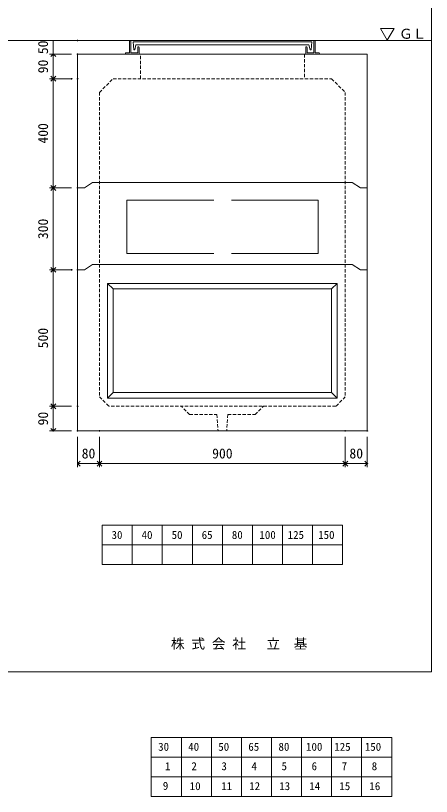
# Model space of a CAD drawing. Units: millimetres, scale not verified. Extents: x -4890 to 18490, y -2366 to 2366.
# Drawn here: x 3368 to 4890, y -2366 to 495 of the extents above; entities that cross this region are included whole.
import ezdxf
from ezdxf.enums import TextEntityAlignment as Align

# ---------------------------------------------------------------- set-up
doc = ezdxf.new("R2010")
doc.units = ezdxf.units.MM
doc.header["$LTSCALE"] = 10
doc.header["$PDMODE"] = 32
doc.header["$PDSIZE"] = 2
doc.linetypes.add('DASHED1', pattern=[1.8, 1.2, -0.6])
doc.linetypes.add('USER2', pattern=[50.8, 31.75, -6.35, 6.35, -6.35])
doc.layers.add('0-1_Defpoints', color=7, linetype='Continuous')
for name, color, linetype, lineweight in [('0-2_waku', 7, 'Continuous', 18), ('0-3_gaikei', 7, 'Continuous', 18), ('0-4_kakure', 7, 'DASHED1', 5), ('0-5_sunpou', 7, 'Continuous', 5), ('0-9_uchigawa', 6, 'Continuous', 18), ('0-B_futa', 3, 'Continuous', 18), ('0-C_GL', 4, 'Continuous', 18), ('0-E_文字１', 7, 'Continuous', 18), ('1-3_uchigawa2', 6, 'USER2', 18), ('1-5_文字２', 7, 'Continuous', 5)]:
    doc.layers.add(name, color=color, linetype=linetype, lineweight=lineweight)
doc.styles.add('ＭＳ ゴシック', font='')
doc.styles.get('ＭＳ ゴシック').set_extended_font_data('MS Gothic')

# ---------------------------------------------------------------- blocks, each defined once
blk = doc.blocks.new('_Open90')
at = {"layer": '0-5_sunpou'}
blk.add_line((0, 0), (-1, 0), dxfattribs=at)
blk.add_lwpolyline([(-0.5, 0.5), (0, 0), (-0.5, -0.5)], dxfattribs=at)
blk = doc.blocks.new('D80')
at = {"layer": '0-1_Defpoints'}
for p in [(5042.32, 1702.03), (4953, 1202.03), (5042.32, 1202.03)]:
    blk.add_point(p, dxfattribs=at)
at = {"layer": '0-5_sunpou'}
for p, q in [((5020.32, 1702.03), (4940, 1702.03)), ((4953, 1684.03), (4953, 1220.03)), ((5020.32, 1202.03), (4940, 1202.03))]:
    blk.add_line(p, q, dxfattribs=at)
at = {"layer": '0-5_sunpou', "xscale": 18, "yscale": 18}
for p, rotation in [((4953, 1702.03), 90), ((4953, 1202.03), 270)]:
    blk.add_blockref('_Open90', p, dxfattribs=dict(at, rotation=rotation))
at = {"layer": '0-5_sunpou', "style": 'ＭＳ ゴシック'}
blk.add_text('500', height=36.66, rotation=90, dxfattribs=at).set_placement((4945, 1414.53), align=Align.BOTTOM_LEFT)
blk = doc.blocks.new('D81')
at = {"layer": '0-1_Defpoints'}
for p in [(5042.32, 1202.03), (4953, 1112.03), (5042.32, 1112.03)]:
    blk.add_point(p, dxfattribs=at)
at = {"layer": '0-5_sunpou'}
for p, q in [((5020.32, 1202.03), (4940, 1202.03)), ((4953, 1184.03), (4953, 1130.03)), ((5020.32, 1112.03), (4940, 1112.03))]:
    blk.add_line(p, q, dxfattribs=at)
at = {"layer": '0-5_sunpou', "xscale": 18, "yscale": 18}
for p, rotation in [((4953, 1202.03), 90), ((4953, 1112.03), 270)]:
    blk.add_blockref('_Open90', p, dxfattribs=dict(at, rotation=rotation))
at = {"layer": '0-5_sunpou', "style": 'ＭＳ ゴシック'}
blk.add_text('90', height=36.66, rotation=90, dxfattribs=at).set_placement((4945, 1132.03), align=Align.BOTTOM_LEFT)
blk = doc.blocks.new('D82')
at = {"layer": '0-1_Defpoints'}
for p in [(5042.32, 1112.03), (5122.32, 1112.03), (5122.32, 992)]:
    blk.add_point(p, dxfattribs=at)
at = {"layer": '0-5_sunpou'}
for p, q in [((5042.32, 1090.03), (5042.32, 979)), ((5122.32, 1090.03), (5122.32, 979)), ((5060.32, 992), (5104.32, 992))]:
    blk.add_line(p, q, dxfattribs=at)
at = {"layer": '0-5_sunpou', "xscale": 18, "yscale": 18, "rotation": 180}
blk.add_blockref('_Open90', (5042.32, 992), dxfattribs=at)
at = {"layer": '0-5_sunpou', "xscale": 18, "yscale": 18}
blk.add_blockref('_Open90', (5122.32, 992), dxfattribs=at)
at = {"layer": '0-5_sunpou', "style": 'ＭＳ ゴシック'}
blk.add_text('80', height=36.66, dxfattribs=at).set_placement((5057.32, 1000), align=Align.BOTTOM_LEFT)
blk = doc.blocks.new('D83')
at = {"layer": '0-1_Defpoints'}
for p in [(5122.32, 1112.03), (6022.32, 1112.03), (6022.32, 992)]:
    blk.add_point(p, dxfattribs=at)
at = {"layer": '0-5_sunpou'}
for p, q in [((5122.32, 1090.03), (5122.32, 979)), ((6022.32, 1090.03), (6022.32, 979)), ((5140.32, 992), (6004.32, 992))]:
    blk.add_line(p, q, dxfattribs=at)
at = {"layer": '0-5_sunpou', "xscale": 18, "yscale": 18, "rotation": 180}
blk.add_blockref('_Open90', (5122.32, 992), dxfattribs=at)
at = {"layer": '0-5_sunpou', "xscale": 18, "yscale": 18}
blk.add_blockref('_Open90', (6022.32, 992), dxfattribs=at)
at = {"layer": '0-5_sunpou', "style": 'ＭＳ ゴシック'}
blk.add_text('900', height=36.66, dxfattribs=at).set_placement((5534.82, 1000), align=Align.BOTTOM_LEFT)
blk = doc.blocks.new('D84')
at = {"layer": '0-1_Defpoints'}
for p in [(6022.32, 1112.03), (6102.32, 1112.03), (6102.32, 992)]:
    blk.add_point(p, dxfattribs=at)
at = {"layer": '0-5_sunpou'}
for p, q in [((6022.32, 1090.03), (6022.32, 979)), ((6102.32, 1090.03), (6102.32, 979)), ((6040.32, 992), (6084.32, 992))]:
    blk.add_line(p, q, dxfattribs=at)
at = {"layer": '0-5_sunpou', "xscale": 18, "yscale": 18, "rotation": 180}
blk.add_blockref('_Open90', (6022.32, 992), dxfattribs=at)
at = {"layer": '0-5_sunpou', "xscale": 18, "yscale": 18}
blk.add_blockref('_Open90', (6102.32, 992), dxfattribs=at)
at = {"layer": '0-5_sunpou', "style": 'ＭＳ ゴシック'}
blk.add_text('80', height=36.66, dxfattribs=at).set_placement((6037.32, 1000), align=Align.BOTTOM_LEFT)
blk = doc.blocks.new('D85')
at = {"layer": '0-1_Defpoints'}
for p in [(5042.32, 2492.03), (4953, 2402.03), (5042.32, 2402.03)]:
    blk.add_point(p, dxfattribs=at)
at = {"layer": '0-5_sunpou'}
for p, q in [((5020.32, 2492.03), (4940, 2492.03)), ((4953, 2474.03), (4953, 2420.03)), ((5020.32, 2402.03), (4940, 2402.03))]:
    blk.add_line(p, q, dxfattribs=at)
at = {"layer": '0-5_sunpou', "xscale": 18, "yscale": 18}
for p, rotation in [((4953, 2492.03), 90), ((4953, 2402.03), 270)]:
    blk.add_blockref('_Open90', p, dxfattribs=dict(at, rotation=rotation))
at = {"layer": '0-5_sunpou', "style": 'ＭＳ ゴシック'}
blk.add_text('90', height=36.66, rotation=90, dxfattribs=at).set_placement((4945, 2422.03), align=Align.BOTTOM_LEFT)
blk = doc.blocks.new('D86')
at = {"layer": '0-1_Defpoints'}
for p in [(5020.32, 2402.03), (4953, 2002.03), (5042.32, 2002.03)]:
    blk.add_point(p, dxfattribs=at)
at = {"layer": '0-5_sunpou'}
for p, q in [((4998.32, 2402.03), (4940, 2402.03)), ((4953, 2384.03), (4953, 2020.03)), ((5020.32, 2002.03), (4940, 2002.03))]:
    blk.add_line(p, q, dxfattribs=at)
at = {"layer": '0-5_sunpou', "xscale": 18, "yscale": 18}
for p, rotation in [((4953, 2402.03), 90), ((4953, 2002.03), 270)]:
    blk.add_blockref('_Open90', p, dxfattribs=dict(at, rotation=rotation))
at = {"layer": '0-5_sunpou', "style": 'ＭＳ ゴシック'}
blk.add_text('400', height=36.66, rotation=90, dxfattribs=at).set_placement((4945, 2164.53), align=Align.BOTTOM_LEFT)
blk = doc.blocks.new('D87')
at = {"layer": '0-1_Defpoints'}
for p in [(5042.32, 2002.03), (4953, 1702.03), (5020.32, 1702.03)]:
    blk.add_point(p, dxfattribs=at)
at = {"layer": '0-5_sunpou'}
for p, q in [((5020.32, 2002.03), (4940, 2002.03)), ((4953, 1984.03), (4953, 1720.03)), ((4998.32, 1702.03), (4940, 1702.03))]:
    blk.add_line(p, q, dxfattribs=at)
at = {"layer": '0-5_sunpou', "xscale": 18, "yscale": 18}
for p, rotation in [((4953, 2002.03), 90), ((4953, 1702.03), 270)]:
    blk.add_blockref('_Open90', p, dxfattribs=dict(at, rotation=rotation))
at = {"layer": '0-5_sunpou', "style": 'ＭＳ ゴシック'}
blk.add_text('300', height=36.66, rotation=90, dxfattribs=at).set_placement((4945, 1814.53), align=Align.BOTTOM_LEFT)
blk = doc.blocks.new('D91')
at = {"layer": '0-1_Defpoints'}
for p in [(5042.32, 2542.03), (4953, 2492.03), (5042.32, 2492.03)]:
    blk.add_point(p, dxfattribs=at)
at = {"layer": '0-5_sunpou'}
for p, q in [((5020.32, 2542.03), (4940, 2542.03)), ((4953, 2542.03), (4953, 2492.03)), ((5020.32, 2492.03), (4940, 2492.03))]:
    blk.add_line(p, q, dxfattribs=at)
at = {"layer": '0-5_sunpou', "style": 'ＭＳ ゴシック'}
blk.add_text('50', height=36.66, rotation=90, dxfattribs=at).set_placement((4945, 2492.03), align=Align.BOTTOM_LEFT)

msp = doc.modelspace()

# ---------------------------------------------------------------- linework, layer by layer
at = {"layer": '0-2_waku'}
for p, q in [((4889.94, 2365.63), (4889.94, -1909.37)), ((3684.94, -1372.7), (3684.94, -1516.7)), ((3684.94, -1372.7), (3684.94, -1516.7)), ((3684.94, -1372.7), (3684.94, -1516.7)), ((3684.94, -1372.7), (3684.94, -1516.7)), ((3684.94, -1372.7), (4564.94, -1372.7)), ((3794.94, -1372.7), (3794.94, -1516.7)), ((3904.94, -1372.7), (3904.94, -1516.7)), ((3904.94, -1372.7), (3904.94, -1516.7)), ((4014.94, -1372.7), (4014.94, -1516.7)), ((4124.94, -1372.7), (4124.94, -1516.7)), ((4234.94, -1372.7), (4234.94, -1516.7)), ((4344.94, -1372.7), (4344.94, -1516.7)), ((4454.94, -1372.7), (4454.94, -1516.7)), ((4564.94, -1372.7), (4564.94, -1516.7)), ((3684.94, -1444.7), (4564.94, -1444.7)), ((3684.94, -1516.7), (4564.94, -1516.7)), ((-1230.06, -1909.37), (4889.94, -1909.37)), ((-1230.06, -1909.37), (4889.94, -1909.37))]:
    msp.add_line(p, q, dxfattribs=at)
msp.add_lwpolyline([(-1230.06, 2365.63), (4889.94, 2365.63), (4889.94, -1909.37)], dxfattribs=at)
at = {"layer": '0-3_gaikei'}
for p, q in [((3594.94, 353.3), (4654.94, 353.3)), ((3594.94, 353.3), (3594.94, -1026.7)), ((3594.94, 353.3), (4654.94, 353.3)), ((3689.94, 353.3), (3799.94, 353.3)), ((3724.94, 353.3), (4524.94, 353.3)), ((4559.94, 353.3), (4449.94, 353.3)), ((4654.94, 353.3), (4654.94, -1026.7)), ((3619.94, -136.7), (3594.94, -136.7)), ((3619.94, -136.7), (3649.94, -116.7)), ((3649.94, -116.7), (4599.94, -116.7)), ((4599.94, -116.7), (4629.94, -136.7)), ((4629.94, -136.7), (4654.94, -136.7)), ((3619.94, -436.7), (3649.94, -416.7)), ((3649.94, -416.7), (4599.94, -416.7)), ((4599.94, -416.7), (4629.94, -436.7)), ((3619.94, -436.7), (3594.94, -436.7)), ((4629.94, -436.7), (4654.94, -436.7)), ((4654.94, -1026.7), (3594.94, -1026.7))]:
    msp.add_line(p, q, dxfattribs=at)
at = {"layer": '0-4_kakure'}
for p, q in [((3824.94, 263.3), (3824.94, 353.3)), ((4424.94, 353.3), (4424.94, 263.3)), ((3674.94, 213.3), (3724.94, 263.3)), ((3724.94, 263.3), (4524.94, 263.3)), ((4524.94, 263.3), (4574.94, 213.3)), ((3674.94, 213.3), (3674.94, -416.7)), ((4574.94, 213.3), (4574.94, -416.7)), ((3674.94, -416.7), (3674.94, -901.7)), ((4574.94, -416.7), (4574.94, -901.7)), ((3674.94, -901.7), (3709.94, -936.7)), ((4574.94, -901.7), (4539.94, -936.7)), ((4539.94, -936.7), (3709.94, -936.7)), ((4004.94, -966.7), (3974.94, -936.7)), ((4244.94, -966.7), (4274.94, -936.7)), ((4004.94, -966.7), (4104.94, -966.7)), ((4104.94, -966.7), (4108.94, -1026.7)), ((4144.94, -966.7), (4140.94, -1026.7)), ((4144.94, -966.7), (4244.94, -966.7))]:
    msp.add_line(p, q, dxfattribs=at)
at = {"layer": '0-9_uchigawa'}
for p, q in [((3704.94, -486.7), (3704.94, -906.7)), ((3704.94, -486.7), (4124.94, -486.7)), ((3704.94, -486.7), (3724.94, -506.7)), ((3724.94, -506.7), (3724.94, -886.7)), ((3724.94, -506.7), (4124.94, -506.7)), ((3724.94, -506.7), (4124.94, -506.7)), ((4124.94, -486.7), (4544.94, -486.7)), ((4124.94, -486.7), (4544.94, -486.7)), ((4124.94, -506.7), (4524.94, -506.7)), ((4544.94, -486.7), (4524.94, -506.7)), ((4524.94, -506.7), (4524.94, -886.7)), ((4544.94, -486.7), (4544.94, -906.7)), ((3724.94, -886.7), (3704.94, -906.7)), ((3704.94, -906.7), (4124.94, -906.7)), ((3724.94, -886.7), (4124.94, -886.7)), ((4124.94, -886.7), (4524.94, -886.7)), ((4124.94, -906.7), (4544.94, -906.7)), ((4524.94, -886.7), (4544.94, -906.7))]:
    msp.add_line(p, q, dxfattribs=at)
at = {"layer": '0-B_futa'}
for p, q in [((3784.94, 401.3), (3784.94, 358.3)), ((3786.94, 403.3), (3789.94, 403.3)), ((3789.94, 403.3), (3789.94, 358.3)), ((4459.94, 403.3), (4459.94, 358.3)), ((4459.94, 403.3), (4462.94, 403.3)), ((4464.94, 401.3), (4464.94, 358.3)), ((3797.75, 398.8), (4452.08, 398.8)), ((3797.75, 398.8), (3800.24, 368.8)), ((3808.27, 387.8), (3803.95, 368.8)), ((3808.27, 387.8), (4441.61, 387.8)), ((3814.94, 378.3), (3814.94, 358.3)), ((3816.94, 380.3), (3817.94, 380.3)), ((3819.94, 378.3), (3819.94, 353.3)), ((4429.94, 378.3), (4429.94, 353.3)), ((4432.94, 380.3), (4431.94, 380.3)), ((4434.94, 378.3), (4434.94, 358.3)), ((4441.61, 387.8), (4445.93, 368.8)), ((4452.08, 398.8), (4449.83, 368.8)), ((3769.94, 356.3), (3769.94, 355.3)), ((3771.94, 358.3), (3784.94, 358.3)), ((3819.94, 353.3), (3771.94, 353.3)), ((3789.94, 358.3), (3814.94, 358.3)), ((3800.24, 368.8), (3803.95, 368.8)), ((4429.94, 353.3), (4477.94, 353.3)), ((4459.94, 358.3), (4434.94, 358.3)), ((4449.83, 368.8), (4445.93, 368.8)), ((4477.94, 358.3), (4464.94, 358.3)), ((4479.94, 356.3), (4479.94, 355.3))]:
    msp.add_line(p, q, dxfattribs=at)
for centre, start, end in [((3786.94, 401.3), 90, 180), ((4462.94, 401.3), 0, 90), ((3816.94, 378.3), 90, 180), ((3817.94, 378.3), 0, 90), ((4431.94, 378.3), 90, 180), ((4432.94, 378.3), 0, 90), ((3771.94, 356.3), 90, 180), ((3771.94, 355.3), 180, 270), ((4477.94, 356.3), 0, 90), ((4477.94, 355.3), 270, 0)]:
    msp.add_arc(centre, 2, start, end, dxfattribs=at)
at = {"layer": '0-C_GL'}
msp.add_line((-1230.06, 403.3), (4889.94, 403.3), dxfattribs=at)
at = {"layer": '0-E_文字１'}
for p, q in [((4728.68, 404.3), (4703.48, 447.24)), ((4703.48, 447.24), (4753.88, 447.24)), ((4728.68, 404.3), (4753.88, 447.24))]:
    msp.add_line(p, q, dxfattribs=at)
at = {"layer": '1-3_uchigawa2'}
for p, q in [((3775.67, -181.71), (4125.67, -181.71)), ((3775.67, -181.71), (3775.67, -376.7)), ((4475.67, -181.71), (4125.67, -181.71)), ((4475.67, -181.71), (4475.67, -376.7)), ((3775.67, -376.7), (4124.94, -376.7)), ((4475.67, -376.7), (4126.4, -376.7))]:
    msp.add_line(p, q, dxfattribs=at)
at = {"layer": '1-5_文字２'}
for p, q in [((3864.71, -2149.7), (3864.71, -2293.7)), ((3864.71, -2149.7), (3864.71, -2293.7)), ((3864.71, -2149.7), (3864.71, -2293.7)), ((3864.71, -2149.7), (3864.71, -2293.7)), ((3864.71, -2149.7), (4744.71, -2149.7)), ((3864.71, -2149.7), (3864.71, -2293.7)), ((3864.71, -2149.7), (3864.71, -2293.7)), ((3864.71, -2149.7), (3864.71, -2293.7)), ((3864.71, -2149.7), (3864.71, -2293.7)), ((3864.71, -2149.7), (4744.71, -2149.7)), ((3974.71, -2149.7), (3974.71, -2293.7)), ((3974.71, -2149.7), (3974.71, -2293.7)), ((4084.71, -2149.7), (4084.71, -2293.7)), ((4084.71, -2149.7), (4084.71, -2293.7)), ((4084.71, -2149.7), (4084.71, -2293.7)), ((4084.71, -2149.7), (4084.71, -2293.7)), ((4194.71, -2149.7), (4194.71, -2293.7)), ((4194.71, -2149.7), (4194.71, -2293.7)), ((4304.71, -2149.7), (4304.71, -2293.7)), ((4304.71, -2149.7), (4304.71, -2293.7)), ((4414.71, -2149.7), (4414.71, -2293.7)), ((4414.71, -2149.7), (4414.71, -2293.7)), ((4524.71, -2149.7), (4524.71, -2293.7)), ((4524.71, -2149.7), (4524.71, -2293.7)), ((4634.71, -2149.7), (4634.71, -2293.7)), ((4634.71, -2149.7), (4634.71, -2293.7)), ((4744.71, -2149.7), (4744.71, -2293.7)), ((4744.71, -2149.7), (4744.71, -2293.7)), ((3864.71, -2221.7), (4744.71, -2221.7)), ((3864.71, -2221.7), (4744.71, -2221.7)), ((3864.71, -2293.7), (4744.71, -2293.7)), ((3864.71, -2293.7), (4744.71, -2293.7)), ((3864.71, -2293.7), (3864.71, -2365.7)), ((3864.71, -2293.7), (3864.71, -2365.7)), ((3864.71, -2293.7), (3864.71, -2365.7)), ((3864.71, -2293.7), (3864.71, -2365.7)), ((3864.71, -2293.7), (4744.71, -2293.7)), ((3864.71, -2293.7), (3864.71, -2365.7)), ((3864.71, -2293.7), (3864.71, -2365.7)), ((3864.71, -2293.7), (3864.71, -2365.7)), ((3864.71, -2293.7), (3864.71, -2365.7)), ((3864.71, -2293.7), (4744.71, -2293.7)), ((3974.71, -2293.7), (3974.71, -2365.7)), ((3974.71, -2293.7), (3974.71, -2365.7)), ((4084.71, -2293.7), (4084.71, -2365.7)), ((4084.71, -2293.7), (4084.71, -2365.7)), ((4084.71, -2293.7), (4084.71, -2365.7)), ((4084.71, -2293.7), (4084.71, -2365.7)), ((4194.71, -2293.7), (4194.71, -2365.7)), ((4194.71, -2293.7), (4194.71, -2365.7)), ((4304.71, -2293.7), (4304.71, -2365.7)), ((4304.71, -2293.7), (4304.71, -2365.7)), ((4414.71, -2293.7), (4414.71, -2365.7)), ((4414.71, -2293.7), (4414.71, -2365.7)), ((4524.71, -2293.7), (4524.71, -2365.7)), ((4524.71, -2293.7), (4524.71, -2365.7)), ((4634.71, -2293.7), (4634.71, -2365.7)), ((4634.71, -2293.7), (4634.71, -2365.7)), ((4744.71, -2293.7), (4744.71, -2365.7)), ((4744.71, -2293.7), (4744.71, -2365.7)), ((3864.71, -2365.7), (4744.71, -2365.7)), ((3864.71, -2365.7), (4744.71, -2365.7))]:
    msp.add_line(p, q, dxfattribs=at)

# ---------------------------------------------------------------- block references
at = {"layer": '0-5_sunpou'}
for name in ['D91', 'D85', 'D86', 'D87', 'D80', 'D81', 'D82', 'D83', 'D84']:
    msp.add_blockref(name, (-1447.37, -2138.73), dxfattribs=at)

# ---------------------------------------------------------------- texts
at = {"layer": '0-E_文字１', "style": 'ＭＳ ゴシック'}
for s, height, p in [('ＧＬ', 36.66, (4771.48, 398.75)), ('30', 29.33, (3719.14, -1431.34)), ('40', 29.33, (3829.14, -1431.34)), ('50', 29.33, (3939.14, -1431.34)), ('65', 29.33, (4049.14, -1431.34)), ('80', 29.33, (4159.55, -1431.34)), ('100', 29.33, (4260.42, -1431.34)), ('125', 29.33, (4363.81, -1431.34)), ('150', 29.33, (4475.57, -1431.34)), ('株 式 会 社 \u3000立\u3000基', 36.66, (3936.48, -1835.73))]:
    msp.add_text(s, height=height, dxfattribs=at).set_placement(p, align=Align.BOTTOM_LEFT)
at = {"layer": '1-5_文字２', "style": 'ＭＳ ゴシック'}
for s, p in [('30', (3889.86, -2207.51)), ('30', (3889.86, -2207.51)), ('40', (3999.86, -2207.51)), ('40', (3999.86, -2207.51)), ('50', (4109.86, -2207.51)), ('50', (4109.86, -2207.51)), ('65', (4219.86, -2207.51)), ('65', (4219.86, -2207.51)), ('80', (4330.27, -2207.51)), ('80', (4330.27, -2207.51)), ('100', (4431.14, -2207.51)), ('100', (4431.14, -2207.51)), ('125', (4534.53, -2207.51)), ('125', (4534.53, -2207.51)), ('150', (4646.3, -2207.51)), ('150', (4646.3, -2207.51)), ('1', (3915.01, -2278.55)), ('2', (4011.45, -2278.55)), ('3', (4121.45, -2278.55)), ('4', (4231.45, -2278.55)), ('5', (4341.45, -2278.55)), ('6', (4451.45, -2278.55)), ('7', (4561.45, -2278.55)), ('8', (4671.45, -2278.55)), ('9', (3906.94, -2350.55)), ('10', (4005.36, -2351.51)), ('11', (4120.85, -2351.51)), ('12', (4223.06, -2351.51)), ('13', (4333.06, -2351.51)), ('14', (4443.06, -2351.51)), ('15', (4553.06, -2351.51)), ('16', (4663.06, -2351.51))]:
    msp.add_text(s, height=29.33, dxfattribs=at).set_placement(p, align=Align.BOTTOM_LEFT)

doc.saveas('drawing.dxf')
